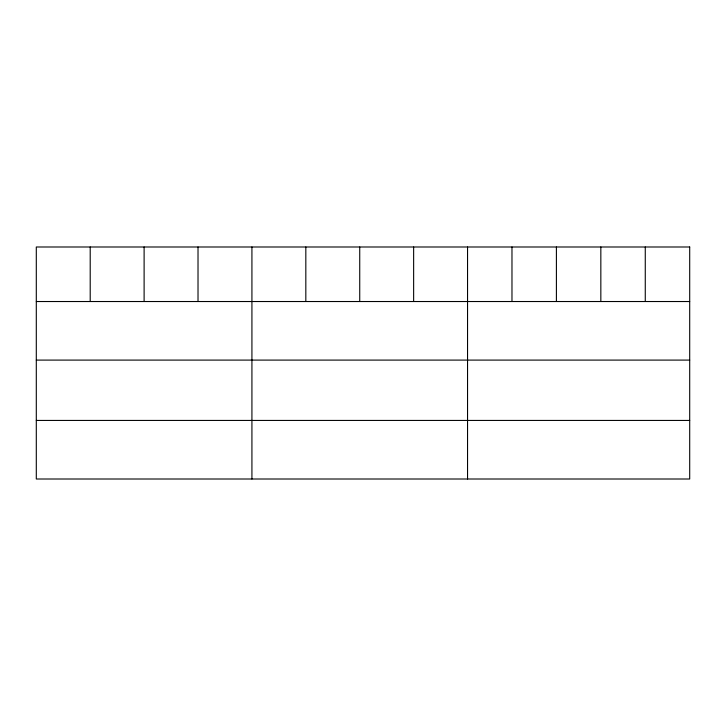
<?xml version="1.0" encoding="UTF-8"?>
<svg xmlns="http://www.w3.org/2000/svg" width="726" height="726" viewBox="0 0 726 726"><rect width="100%" height="100%" fill="white"/><g stroke="black" fill="none" stroke-linecap="round" stroke-linejoin="round"><path stroke-width="1.09" d="M36.3 301.526L689.7 301.526M36.3 360.096L689.7 360.096M36.3 420.436L689.7 420.436M645.269 246.994L645.269 301.526M600.838 246.994L600.838 301.526M556.406 246.994L556.406 301.526M511.975 246.994L511.975 301.526M467.544 246.994L467.544 479.006M413.639 246.994L413.639 301.526M359.733 246.994L359.733 301.526M305.827 246.994L305.827 301.526M251.922 246.994L251.922 479.006M198.016 246.994L198.016 301.526M144.111 246.994L144.111 301.526M90.206 246.994L90.206 301.526M689.7 246.994L36.3 246.994L36.3 479.006L689.7 479.006L689.7 246.994"/></g></svg>
